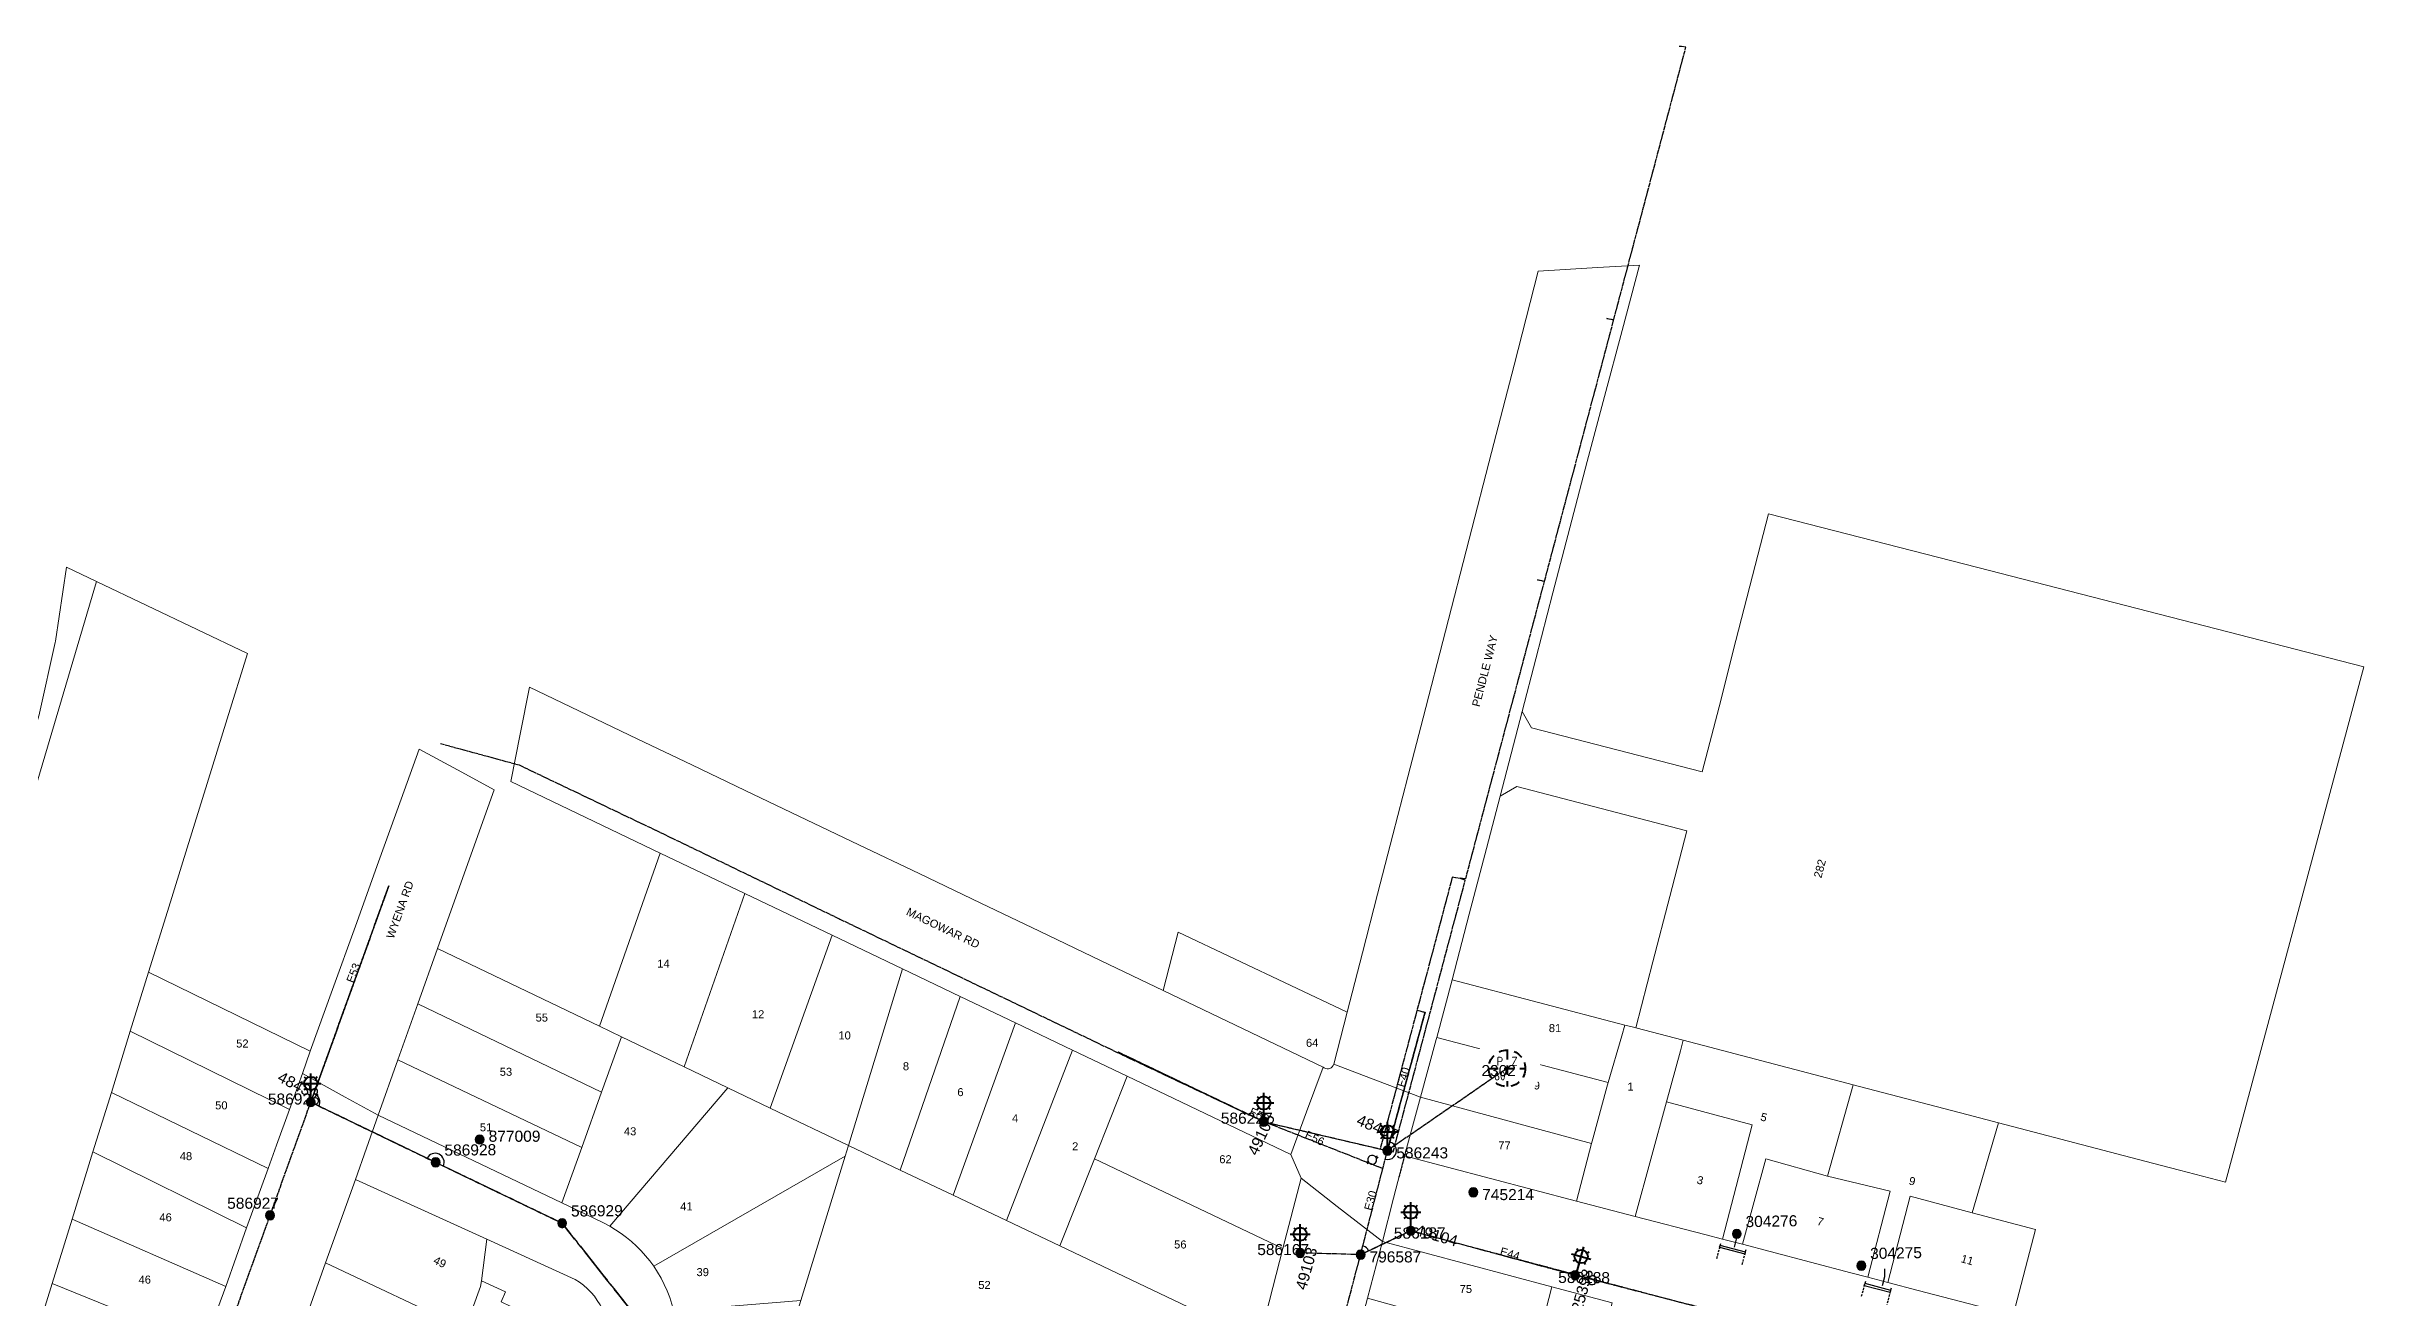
# Model space of a CAD drawing. Header units: metres. Extents: x 309867 to 310865, y 6256930 to 6257690.
# Drawn here: x 310333 to 310854, y 6257409 to 6257690 of the extents above; entities that cross this region are included whole.
import ezdxf
from ezdxf.enums import TextEntityAlignment as Align

# ---------------------------------------------------------------- set-up
doc = ezdxf.new("R2010")
doc.units = ezdxf.units.M
for name, pattern in [('Cable Exist OH', [1, 1, 0]), ('Dash', [5, 3, -2]), ('DASHED', [0.75, 0.5, -0.25])]:
    doc.linetypes.add(name, pattern=pattern)
doc.layers.get('0').update_dxf_attribs({"color": 6})
for name, color, linetype, lineweight in [('Cadastre Buildings_SP_EXT', 9, 'Continuous', 5), ('Cadastre Land Parcels_SP_EXT', 9, 'Continuous', 5), ('Cadastre Roads_SP_EXT', 9, 'Continuous', 5)]:
    doc.layers.add(name, color=color, linetype=linetype, lineweight=lineweight)
for name, color, linetype in [('Duct_SP_EXT', 7, 'Continuous'), ('Equip_SL_EXT', 7, 'Continuous'), ('Equip_SP_LV_EXT', 7, 'Continuous'), ('Equip_SP_SL_EXT', 7, 'Continuous'), ('Mains_HV_EXT', 7, 'Continuous'), ('Mains_LV_EXT', 7, 'Continuous'), ('Mains_SL_EXT', 7, 'Continuous'), ('SupportsOH_SP_TR_HV_LV_SL_EXT', 7, 'Continuous')]:
    doc.layers.add(name, color=color, linetype=linetype)
doc.layers.add('UNKNOWN_FEATURES', color=1, linetype='DASHED', plot=False)
doc.styles.add('iecARIAL', font='arial.ttf', dxfattribs={"height": 2})
doc.styles.add('IESYMBOL1', font='isocp.shx')
doc.styles.add('POLE_LABEL', font='arial.ttf')
doc.styles.add('SLCP_LABEL', font='arial.ttf', dxfattribs={"height": 3.5})
doc.styles.get("Standard").update_dxf_attribs({"font": 'arial.ttf'})

# ---------------------------------------------------------------- blocks, each defined once
blk = doc.blocks.new('LV_OH_LINKS_OPEN_EXT')
for p, q in [((-0.17, 4.97), (-0.17, 5.46)), ((0.17, 4.97), (0.17, 5.46)), ((-0.17, 3), (-0.17, 2.5)), ((0.17, 3), (0.17, 2.5))]:
    blk.add_line(p, q)
blk.add_lwpolyline([(0, 2.99, 1), (0, 4.98, 1)], format="xyb", close=True)
at = {"flags": 9}
for tag, p in [('ACTUAL_STATUS', (0, 0)), ('CONSTRUCTED_VOLTAGE', (0, -0.2)), ('OPERATING_VOLTAGE', (0, -0.6)), ('ORIENTATION', (0, -0.8)), ('OWNED_BY', (0, -1)), ('STATE', (0, -1.2)), ('SWITCH_TYPE', (0, -1.4)), ('NO_PHASES', (0, -0.4)), ('USAGE', (0, -1.6)), ('LEGEND', (0, -1.8)), ('NOTES', (0, -2))]:
    blk.add_attdef(tag, text='', height=0.2, dxfattribs=at).set_placement(p, align=Align.MIDDLE_LEFT)
at = {"flags": 1}
blk.add_attdef('Z', (0, 0), '', height=0.2, dxfattribs=at)
blk = doc.blocks.new('SL_LANTERN_EXT')
at = {"lineweight": 40}
for p, q in [((-1.46, 5.68), (-1.06, 5.28)), ((0, 1.97), (0, 6.47)), ((1.46, 5.68), (1.06, 5.28)), ((-2.25, 4.22), (2.25, 4.22)), ((-1.46, 2.76), (-1.06, 3.16)), ((0, 0), (0, 2.72)), ((1.46, 2.76), (1.06, 3.16))]:
    blk.add_line(p, q, dxfattribs=at)
blk.add_circle((0, 4.22), 1.5, dxfattribs=at)
at = {"style": 'iecARIAL', "flags": 8}
blk.add_attdef('ASSET_NUM', (1.5, 1.5), '', height=2.5, dxfattribs=at)
for tag, p, height, flags in [('OPERATING_VOLTAGE', (0.98, -1.65), 0.2, 9), ('ORIENTATION', (0.98, -1.85), 0.2, 9), ('OWNED_BY', (0.98, -2.05), 0.2, 9), ('STATE', (0.98, -2.25), 0.2, 9), ('CONSTRUCTED_VOLTAGE', (0.98, -0.65), 0.2, 9), ('CONTROL_TYPE', (0.98, -0.85), 0.2, 9), ('LANTERN_PURPOSE', (0.98, -1.05), 0.2, 9), ('LANTERN_TYPE', (0.98, -1.25), 0.2, 9), ('NO_PHASES', (0.98, -1.45), 0.2, 9), ('USAGE', (0.98, -2.45), 0.2, 9), ('CEXIST', (0.98, -2.65), 0.2, 9), ('CNEW', (0.98, -2.85), 0.2, 9), ('CNUMBER', (0.98, -3.05), 0.2, 9), ('CREMOVE', (0.98, -3.25), 0.2, 9), ('CREPLACE', (0.98, -3.45), 0.2, 9), ('LKINGHEIGHT', (0.98, -3.65), 0.2, 9), ('LBRACKET', (0.98, -3.85), 0.2, 9), ('LBRACKETVOCAB', (0.98, -4.05), 0.2, 9), ('LCATEGORY', (0.98, -4.25), 0.2, 9), ('LCHARGE1', (0.98, -4.45), 0.2, 9), ('LCHARGE1PERCENT', (0.98, -4.65), 0.2, 9), ('LCHARGE2', (0.98, -4.85), 0.2, 9), ('LCHARGE2PERCENT', (0.98, -5.05), 0.2, 9), ('LCHARGE3', (0.98, -5.25), 0.2, 9), ('LNUMBER', (2.18, -3.25), 2.5, 8), ('STREETNAME', (0.98, -9.25), 0.2, 9), ('SUBURB', (0.98, -9.45), 0.2, 1), ('LCHARGE3PERCENT', (0.98, -5.45), 0.2, 9), ('LEXIST', (0.98, -5.65), 0.2, 9), ('LLAMP', (0.98, -5.85), 0.2, 9), ('LLAMPVOCAB', (0.98, -6.05), 0.2, 9), ('LMAST', (0.98, -6.25), 0.2, 9), ('LMASTVOCAB', (0.98, -6.45), 0.2, 9), ('LNEW', (0.98, -6.65), 0.2, 9), ('LANTNUMBER', (0.98, -6.85), 0.2, 9), ('LOUTREACH', (0.98, -7.25), 0.2, 9), ('LOUTREACHVOCAB', (0.98, -7.45), 0.2, 9), ('LRATECODE', (0.98, -7.65), 0.2, 9), ('LREMOVE', (0.98, -7.85), 0.2, 9), ('LREPLACE', (0.98, -8.05), 0.2, 9), ('LTYPE', (0.98, -8.25), 0.2, 9), ('LTYPEVOCAB', (0.98, -8.45), 0.2, 9), ('LEGEND', (0.98, -8.65), 0.2, 9), ('LOCATION', (0.98, -8.85), 0.2, 9), ('NOTES', (0.98, -9.05), 0.2, 9)]:
    blk.add_attdef(tag, p, '', height=height, dxfattribs=dict(flags=flags))
blk = doc.blocks.new('POLE_EXT')
blk.add_hatch(color=256).paths.add_polyline_path([(-1, 0, 1), (1, 0, 1)])
blk.add_lwpolyline([(-1, 0, 1), (1, 0, 1)], format="xyb", close=True)
for tag, height, flags, p in [('pNumber', 2.5, 8, (-17.84, 2.07)), ('OWNED_BY', 0.2, 9, (1.35, -0.4)), ('SPECIAL_USE', 0.2, 9, (1.35, -0.8)), ('STATE', 0.2, 9, (1.35, -1)), ('cLV', 0.2, 9, (1.35, -1.4)), ('hDepth', 0.2, 9, (1.35, -1.6)), ('hDia', 0.2, 9, (1.35, -1.8)), ('cHV', 0.2, 9, (1.35, -2)), ('cLinedev', 0.2, 9, (1.35, -3.4)), ('pExisting', 0.2, 9, (1.35, -3.8)), ('pFooting', 0.2, 9, (1.35, -4.4)), ('pNew', 0.2, 9, (1.35, -4.6)), ('pRelocate', 0.2, 9, (1.35, -5)), ('pRemove', 0.2, 9, (1.35, -5.2)), ('PARENT', 0.2, 9, (1.35, -0.6)), ('USAGE', 0.2, 9, (1.35, -1.2)), ('LBRACKET', 0.2, 9, (1.35, -2.2)), ('LExisting', 0.2, 9, (1.35, -2.4)), ('LANTNUMBER', 0.2, 9, (1.35, -2.6)), ('LOther', 0.2, 9, (1.35, -2.8)), ('LRemove', 0.2, 9, (1.35, -3)), ('LEGEND', 0.2, 9, (1.35, -3.2)), ('LOCATION', 0.2, 9, (1.35, -3.6)), ('PFNUMBER', 0.2, 9, (1.35, -4)), ('NEWPFNUMBER', 0.2, 9, (1.35, -4.2)), ('pReplace', 0.2, 9, (1.35, -5.4)), ('pStay', 0.2, 9, (1.35, -5.6)), ('pType', 0.2, 9, (1.35, -5.8)), ('cspan', 0.2, 9, (1.35, -6)), ('STREETNAME', 0.2, 9, (1.35, -6.2)), ('SUBURB', 0.2, 9, (1.35, -6.4)), ('OPERATED_BY', 0.2, 9, (1.36, -7.01)), ('NOTES', 0.2, 9, (1.35, -6.6)), ('MAINTAINED_BY', 0.2, 9, (1.36, -6.81))]:
    blk.add_attdef(tag, text='', height=height, dxfattribs=dict(flags=flags)).set_placement(p, align=Align.MIDDLE_LEFT)
at = {"style": 'POLE_LABEL'}
for tag, height, flags, p in [('STRUCTURE_PLANT_NUMBER', 0.2, 9, (1.35, 0.03)), ('ASSET_NUM', 2.5, 8, (2, 2)), ('STREET_CODE', 0.2, 9, (1.35, -0.2))]:
    blk.add_attdef(tag, text='', height=height, dxfattribs=dict(at, flags=flags)).set_placement(p, align=Align.MIDDLE_LEFT)
at = {"flags": 1}
blk.add_attdef('Z', (1.35, -7.33), '', height=0.2, dxfattribs=at)
blk = doc.blocks.new('SLCP_ZELL_EXT')
blk.add_wipeout([(-0.24, 7.5), (-0.71, 7.47), (-1.17, 7.41), (-1.64, 7.32), (-2.09, 7.21), (-2.54, 7.06), (-2.98, 6.89), (-3.41, 6.69), (-3.82, 6.46), (-4.22, 6.21), (-4.6, 5.93), (-4.96, 5.63), (-5.31, 5.31), (-5.63, 4.96), (-5.93, 4.6), (-6.21, 4.22), (-6.46, 3.82), (-6.69, 3.41), (-6.89, 2.98), (-7.06, 2.54), (-7.21, 2.09), (-7.32, 1.64), (-7.41, 1.17), (-7.47, 0.71), (-7.5, 0.24), (-7.5, -0.24), (-7.47, -0.71), (-7.41, -1.17), (-7.32, -1.64), (-7.21, -2.09), (-7.06, -2.54), (-6.89, -2.98), (-6.69, -3.41), (-6.46, -3.82), (-6.21, -4.22), (-5.93, -4.6), (-5.63, -4.96), (-5.31, -5.31), (-4.96, -5.63), (-4.6, -5.93), (-4.22, -6.21), (-3.82, -6.46), (-3.41, -6.69), (-2.98, -6.89), (-2.54, -7.06), (-2.09, -7.21), (-1.64, -7.32), (-1.17, -7.41), (-0.71, -7.47), (-0.24, -7.5), (0.24, -7.5), (0.71, -7.47), (1.17, -7.41), (1.64, -7.32), (2.09, -7.21), (2.54, -7.06), (2.98, -6.89), (3.41, -6.69), (3.82, -6.46), (4.22, -6.21), (4.6, -5.93), (4.96, -5.63), (5.31, -5.31), (5.63, -4.96), (5.93, -4.6), (6.21, -4.22), (6.46, -3.82), (6.69, -3.41), (6.89, -2.98), (7.06, -2.54), (7.21, -2.09), (7.32, -1.64), (7.41, -1.17), (7.47, -0.71), (7.5, -0.24), (7.5, 0.24), (7.47, 0.71), (7.41, 1.17), (7.32, 1.64), (7.21, 2.09), (7.06, 2.54), (6.89, 2.98), (6.69, 3.41), (6.46, 3.82), (6.21, 4.22), (5.93, 4.6), (5.63, 4.96), (5.31, 5.31), (4.96, 5.63), (4.6, 5.93), (4.22, 6.21), (3.82, 6.46), (3.41, 6.69), (2.98, 6.89), (2.54, 7.06), (2.09, 7.21), (1.64, 7.32), (1.17, 7.41), (0.71, 7.47), (0.24, 7.5)])
at = {"linetype": 'Dash', "lineweight": 40, "ltscale": 0.7}
for p, q in [((-4.11, 0), (4.11, 0)), ((0, 4.11), (0, -4.11))]:
    blk.add_line(p, q, dxfattribs=at)
blk.add_circle((0, 0), 4.11, dxfattribs=at)
at = {"lineweight": 40, "style": 'IESYMBOL1'}
for s, p in [('P', (-1.6, 0)), ('Z', (1.7, 0)), ('60', (-1.61, -3.31))]:
    blk.add_text(s, height=2, dxfattribs=at).set_placement(p, align=Align.BOTTOM_CENTER)
at = {"flags": 1}
blk.add_attdef('Z', (0, 0), '', height=0.2, dxfattribs=at)
at = {"style": 'SLCP_LABEL'}
for tag, height, flags, p in [('ASSET_NUM', 2.5, 8, (2, 2)), ('STREET_CODE', 0.2, 9, (0, -0.2))]:
    blk.add_attdef(tag, text='', height=height, dxfattribs=dict(at, flags=flags)).set_placement(p, align=Align.MIDDLE_LEFT)
at = {"flags": 9}
for tag, p in [('CONSTRUCTED_VOLTAGE', (0, -0.4)), ('CONTROL_TYPE', (0, -0.6)), ('OPERATING_VOLTAGE', (0, -1)), ('ORIENTATION', (0, -1.2)), ('OWNED_BY', (0, -1.4)), ('STATE', (0, -2)), ('NO_PHASES', (0, -0.8)), ('USAGE', (0, -1.6)), ('LOCATION', (0, -1.8)), ('NOTES', (0, -2.2))]:
    blk.add_attdef(tag, text='', height=0.2, dxfattribs=at).set_placement(p, align=Align.MIDDLE_LEFT)

msp = doc.modelspace()

# ---------------------------------------------------------------- linework, layer by layer
at = {"layer": 'Cadastre Buildings_SP_EXT', "linetype": 'Continuous'}
msp.add_lwpolyline([(310297.62, 6257414.15), (310303.74, 6257411.22), (310329.69, 6257398.8), (310333.83, 6257412.13), (310338.33, 6257426.63), (310343, 6257441.76), (310347.15, 6257455.11), (310351.41, 6257468.88), (310355.53, 6257482.15), (310359.76, 6257495.85), (310364.2, 6257510.16), (310368.68, 6257524.63), (310373.19, 6257539.18), (310377.8, 6257553.91), (310343.84, 6257570.06), (310297.62, 6257414.15)], close=True, dxfattribs=at)
at = {"layer": 'Cadastre Land Parcels_SP_EXT', "linetype": 'Continuous'}
for points in [[(310767.05, 6257573.2), (310719.97, 6257585.32), (310716.37, 6257571.36), (310712.65, 6257556.77), (310708.84, 6257541.88), (310705.03, 6257527.22), (310666.63, 6257537.17), (310664.55, 6257540.85), (310659.6, 6257521.76), (310663.35, 6257523.94), (310701.57, 6257513.96), (310697.79, 6257499.18), (310693.96, 6257484.49), (310690.15, 6257469.65), (310700.8, 6257466.86), (310739.04, 6257456.86), (310764.57, 6257450.14), (310771.68, 6257448.27), (310795.18, 6257442.13), (310804.61, 6257439.66), (310812.44, 6257437.62), (310822.8, 6257434.96), (310853.86, 6257550.91), (310767.05, 6257573.2)], [(310293.65, 6257433.37), (310297.62, 6257414.15), (310343.84, 6257570.06), (310337.04, 6257573.3), (310334.58, 6257556.63), (310334.49, 6257556.32), (310330.99, 6257540.45), (310330.91, 6257540.04), (310326.09, 6257524.54), (310318.77, 6257510.91), (310314.07, 6257495.1), (310310, 6257479.2), (310309.31, 6257461.71), (310300.71, 6257447.93), (310300.49, 6257447.52), (310293.65, 6257433.37)], [(310489.64, 6257499.89), (310470.63, 6257508.98), (310464.61, 6257491.83), (310456.94, 6257470.02), (310461.95, 6257467.63), (310476.04, 6257460.88), (310489.64, 6257499.89)], [(310509.34, 6257490.49), (310489.64, 6257499.89), (310476.04, 6257460.88), (310485.86, 6257456.17), (310495.36, 6257451.61), (310509.34, 6257490.49)], [(310525.15, 6257482.9), (310509.34, 6257490.49), (310495.36, 6257451.61), (310512.97, 6257443.19), (310525.15, 6257482.9)], [(310625.16, 6257473.16), (310587.17, 6257491.16), (310583.81, 6257478.07), (310619.75, 6257460.84), (310620.01, 6257460.64), (310620.32, 6257460.5), (310620.64, 6257460.44), (310620.97, 6257460.45), (310621.29, 6257460.54), (310621.58, 6257460.69), (310621.82, 6257460.91), (310622.01, 6257461.18), (310622.15, 6257461.49), (310625.16, 6257473.16)], [(310456.94, 6257470.02), (310420.54, 6257487.47), (310416.09, 6257475.03), (310457.44, 6257455.21), (310461.95, 6257467.63), (310456.94, 6257470.02)], [(310390.12, 6257459.4), (310391.91, 6257464.39), (310355.53, 6257482.15), (310351.41, 6257468.88), (310387.2, 6257451.32), (310390.12, 6257459.4)], [(310524.65, 6257437.65), (310538.12, 6257476.74), (310525.15, 6257482.9), (310512.97, 6257443.19), (310524.65, 6257437.65)], [(310687.66, 6257470.29), (310648.81, 6257480.44), (310645.32, 6257467.49), (310683.92, 6257457.39), (310686.98, 6257467.89), (310687.66, 6257470.29)], [(310457.44, 6257455.21), (310416.09, 6257475.03), (310411.62, 6257462.49), (310452.97, 6257442.75), (310457.44, 6257455.21)], [(310536.57, 6257431.98), (310550.58, 6257470.78), (310538.12, 6257476.74), (310524.65, 6257437.65), (310536.57, 6257431.98)], [(310387.2, 6257451.32), (310351.41, 6257468.88), (310347.15, 6257455.11), (310382.42, 6257438.04), (310384.31, 6257443.28), (310387.2, 6257451.32)], [(310548.56, 6257426.28), (310563.38, 6257464.64), (310550.58, 6257470.78), (310536.57, 6257431.98), (310548.56, 6257426.28)], [(310690.15, 6257469.65), (310689.31, 6257469.86), (310687.66, 6257470.29), (310686.98, 6257467.89), (310683.92, 6257457.39), (310683.6, 6257456.28), (310680.45, 6257444.69), (310680.18, 6257443.65), (310676.77, 6257430.69), (310689.94, 6257427.24), (310697, 6257453.01), (310700.15, 6257464.52), (310700.8, 6257466.86), (310690.15, 6257469.65)], [(310459.3, 6257425.02), (310485.86, 6257456.17), (310476.04, 6257460.88), (310461.95, 6257467.63), (310457.44, 6257455.21), (310452.97, 6257442.75), (310448.46, 6257430.28), (310457.7, 6257425.86), (310459.3, 6257425.02)], [(310560.51, 6257420.6), (310568.31, 6257440.21), (310575.69, 6257458.79), (310563.38, 6257464.64), (310548.56, 6257426.28), (310560.51, 6257420.6)], [(310683.92, 6257457.39), (310645.32, 6257467.49), (310645.2, 6257467.02), (310641.67, 6257454.08), (310680.18, 6257443.65), (310680.45, 6257444.69), (310683.6, 6257456.28), (310683.92, 6257457.39)], [(310739.04, 6257456.86), (310700.8, 6257466.86), (310700.15, 6257464.52), (310697, 6257453.01), (310716.27, 6257447.83), (310709.64, 6257422.1), (310714.12, 6257420.96), (310719.33, 6257440.2), (310733.22, 6257436.26), (310739.04, 6257456.86)], [(310452.97, 6257442.75), (310411.62, 6257462.49), (310407.15, 6257449.99), (310448.46, 6257430.28), (310452.97, 6257442.75)], [(310614.79, 6257435.82), (310612.49, 6257441.19), (310575.69, 6257458.79), (310568.31, 6257440.21), (310610.73, 6257420.01), (310614.79, 6257435.82)], [(310382.42, 6257438.04), (310347.15, 6257455.11), (310343, 6257441.76), (310377.58, 6257424.63), (310382.42, 6257438.04)], [(310495.36, 6257451.61), (310485.86, 6257456.17), (310459.3, 6257425.02), (310460.58, 6257424.25), (310461.83, 6257423.42), (310463.03, 6257422.52), (310464.19, 6257421.57), (310465.29, 6257420.56), (310466.35, 6257419.5), (310467.35, 6257418.38), (310468.29, 6257417.22), (310469.17, 6257416.01), (310512.23, 6257440.79), (310512.97, 6257443.19), (310495.36, 6257451.61)], [(310680.18, 6257443.65), (310641.67, 6257454.08), (310638.06, 6257440.85), (310676.77, 6257430.69), (310680.18, 6257443.65)], [(310709.64, 6257422.1), (310716.27, 6257447.83), (310697, 6257453.01), (310689.94, 6257427.24), (310705.63, 6257423.16), (310709.64, 6257422.1)], [(310771.68, 6257448.27), (310764.57, 6257450.14), (310739.04, 6257456.86), (310733.22, 6257436.26), (310747.37, 6257432.9), (310742.33, 6257413.54), (310746.8, 6257412.39), (310751.81, 6257431.79), (310765.75, 6257428.07), (310771.68, 6257448.27)], [(310524.65, 6257437.65), (310512.97, 6257443.19), (310512.23, 6257440.79), (310502.25, 6257408.28), (310501.26, 6257405.06), (310503.48, 6257403.99), (310533.45, 6257389.68), (310545.49, 6257383.93), (310549.42, 6257398.56), (310565.86, 6257390.68), (310569.9, 6257405.1), (310602.93, 6257389.55), (310605.39, 6257399.26), (310560.51, 6257420.6), (310548.56, 6257426.28), (310536.57, 6257431.98), (310524.65, 6257437.65)], [(310377.58, 6257424.63), (310343, 6257441.76), (310338.33, 6257426.63), (310372.87, 6257411.49), (310377.58, 6257424.63)], [(310502.25, 6257408.28), (310512.23, 6257440.79), (310469.17, 6257416.01), (310470.03, 6257414.69), (310470.83, 6257413.32), (310471.54, 6257411.92), (310472.19, 6257410.48), (310472.76, 6257409.01), (310473.25, 6257407.52), (310473.66, 6257405.99), (310502.25, 6257408.28)], [(310610.73, 6257420.01), (310568.31, 6257440.21), (310560.51, 6257420.6), (310605.39, 6257399.26), (310610.73, 6257420.01)], [(310742.33, 6257413.54), (310747.37, 6257432.9), (310733.22, 6257436.26), (310719.33, 6257440.2), (310714.12, 6257420.96), (310720.33, 6257419.32), (310738.5, 6257414.55), (310742.33, 6257413.54)], [(310430.4, 6257412.77), (310431.65, 6257422.08), (310402.09, 6257435.51), (310395.35, 6257416.78), (310426.73, 6257401.92), (310430.23, 6257411.48), (310430.4, 6257412.77)], [(310765.75, 6257428.07), (310751.81, 6257431.79), (310746.8, 6257412.39), (310753.6, 6257410.6), (310768.67, 6257406.66), (310775.04, 6257404.99), (310780.06, 6257424.28), (310765.75, 6257428.07)], [(310372.87, 6257411.49), (310338.33, 6257426.63), (310333.83, 6257412.13), (310368.06, 6257398.23), (310372.87, 6257411.49)], [(310458.77, 6257396.5), (310458.93, 6257397.35), (310459.06, 6257398.49), (310459.11, 6257399.64), (310459.07, 6257400.79), (310458.94, 6257401.94), (310458.73, 6257403.07), (310458.44, 6257404.18), (310458.07, 6257405.27), (310457.61, 6257406.33), (310457.09, 6257407.35), (310456.48, 6257408.33), (310455.81, 6257409.27), (310455.07, 6257410.15), (310454.26, 6257410.97), (310453.4, 6257411.73), (310452.48, 6257412.43), (310451.51, 6257413.05), (310431.65, 6257422.08), (310430.4, 6257412.77), (310435.86, 6257410.29), (310434.82, 6257408.01), (310458.77, 6257396.5)], [(310671.22, 6257411.37), (310633.11, 6257421.56), (310629.76, 6257408.85), (310667.84, 6257398.27), (310671.22, 6257411.37)], [(310426.73, 6257401.92), (310395.35, 6257416.78), (310390.43, 6257403.05), (310424.7, 6257386.74), (310429.77, 6257400.45), (310426.73, 6257401.92)], [(310368.06, 6257398.23), (310333.83, 6257412.13), (310329.69, 6257398.8), (310362.64, 6257383.11), (310368.06, 6257398.23)], [(310458.77, 6257396.5), (310434.82, 6257408.01), (310435.86, 6257410.29), (310430.4, 6257412.77), (310430.23, 6257411.48), (310426.73, 6257401.92), (310429.77, 6257400.45), (310455.93, 6257388.06), (310458.49, 6257395.19), (310458.73, 6257396.23), (310458.77, 6257396.5)], [(310684.78, 6257407.8), (310671.22, 6257411.37), (310667.84, 6257398.27), (310664.77, 6257386.25), (310664.49, 6257385.23), (310660.85, 6257372.34), (310674.49, 6257368.71), (310684.78, 6257407.8)]]:
    msp.add_lwpolyline(points, close=True, dxfattribs=at)
at = {"layer": 'Cadastre Roads_SP_EXT', "linetype": 'Continuous'}
for points in [[(310687.04, 6257626.57), (310690.96, 6257641.26), (310681.49, 6257640.68), (310668.18, 6257639.87), (310662.71, 6257618.76), (310657.66, 6257599.1), (310652.64, 6257579.63), (310647.28, 6257558.93), (310642.26, 6257539.43), (310638.83, 6257526.1), (310635.44, 6257513.05), (310632, 6257499.74), (310628.62, 6257486.5), (310625.16, 6257473.16), (310622.15, 6257461.49), (310630.44, 6257458.34), (310641.67, 6257454.08), (310645.2, 6257467.02), (310645.32, 6257467.49), (310648.81, 6257480.44), (310652.64, 6257495.21), (310656.53, 6257510), (310659.6, 6257521.76), (310664.55, 6257540.85), (310667.61, 6257552.7), (310671.42, 6257567.49), (310675.24, 6257582.18), (310679.18, 6257597.05), (310683.09, 6257611.7), (310687.04, 6257626.57)], [(310465.45, 6257534.69), (310441.22, 6257546.28), (310439.16, 6257535.76), (310437.06, 6257525.04), (310470.63, 6257508.98), (310489.64, 6257499.89), (310509.34, 6257490.49), (310525.15, 6257482.9), (310538.12, 6257476.74), (310550.58, 6257470.78), (310563.38, 6257464.64), (310575.69, 6257458.79), (310612.49, 6257441.19), (310616.02, 6257450.74), (310619.75, 6257460.84), (310583.81, 6257478.07), (310569.83, 6257484.76), (310555.95, 6257491.4), (310542.77, 6257497.71), (310528.86, 6257504.36), (310515.3, 6257510.85), (310501.85, 6257517.28), (310489.72, 6257523.08), (310477.77, 6257528.8), (310465.45, 6257534.69)], [(310433.28, 6257523.21), (310426, 6257527.17), (310416.42, 6257532.36), (310412.36, 6257521.11), (310407.26, 6257506.97), (310402.07, 6257492.56), (310396.92, 6257478.26), (310391.91, 6257464.39), (310390.12, 6257459.4), (310399.78, 6257454.06), (310407.15, 6257449.99), (310411.62, 6257462.49), (310416.09, 6257475.03), (310420.54, 6257487.47), (310428.12, 6257508.73), (310433.28, 6257523.21)], [(310633.11, 6257421.56), (310622.92, 6257429.49), (310614.79, 6257435.82), (310610.73, 6257420.01), (310605.39, 6257399.26), (310602.93, 6257389.55), (310599.12, 6257374.8), (310595.38, 6257360.24), (310591.32, 6257344.43), (310590.31, 6257340.48), (310599.83, 6257342.58), (310613.08, 6257345.5), (310615.81, 6257355.84), (310615.97, 6257356.46), (310619.13, 6257368.64), (310622.79, 6257382.33), (310626.24, 6257395.46), (310629.76, 6257408.85), (310633.11, 6257421.56)]]:
    msp.add_lwpolyline(points, close=True, dxfattribs=at)
for points in [[(310473.25, 6257407.52), (310472.76, 6257409.01), (310472.19, 6257410.48), (310471.54, 6257411.92), (310470.83, 6257413.32), (310470.03, 6257414.69), (310469.17, 6257416.01), (310468.29, 6257417.22), (310467.35, 6257418.38), (310466.35, 6257419.5), (310465.29, 6257420.56), (310464.19, 6257421.57), (310463.03, 6257422.52), (310461.83, 6257423.42), (310460.58, 6257424.25), (310459.3, 6257425.02), (310457.7, 6257425.86), (310448.46, 6257430.28), (310448.46, 6257430.28), (310407.15, 6257449.99), (310404.56, 6257442.56), (310402.09, 6257435.51), (310431.65, 6257422.08), (310451.51, 6257413.05), (310452.48, 6257412.43), (310453.4, 6257411.73), (310454.26, 6257410.97), (310455.07, 6257410.15), (310455.81, 6257409.27), (310456.48, 6257408.33)], [(310768.67, 6257406.66), (310753.6, 6257410.6), (310746.8, 6257412.39), (310742.33, 6257413.54), (310738.5, 6257414.55), (310720.33, 6257419.32), (310714.12, 6257420.96), (310709.64, 6257422.1), (310705.63, 6257423.16), (310689.94, 6257427.24), (310676.77, 6257430.69), (310638.06, 6257440.85), (310635.63, 6257431.35), (310633.11, 6257421.56), (310633.11, 6257421.56), (310671.22, 6257411.37), (310684.78, 6257407.8)]]:
    msp.add_lwpolyline(points, dxfattribs=at)
at = {"layer": 'Duct_SP_EXT'}
for p, q in [((310708.92, 6257420.3), (310708.98, 6257420.53)), ((310708.92, 6257420.3), (310714.62, 6257418.82)), ((310709.04, 6257420.76), (310708.98, 6257420.53)), ((310709.04, 6257420.76), (310714.75, 6257419.28)), ((310714.62, 6257418.82), (310714.69, 6257419.05)), ((310714.75, 6257419.28), (310714.69, 6257419.05)), ((310741.52, 6257411.71), (310741.58, 6257411.95)), ((310741.52, 6257411.71), (310747.32, 6257410.2)), ((310741.64, 6257412.18), (310741.58, 6257411.95)), ((310741.64, 6257412.18), (310747.44, 6257410.67)), ((310747.32, 6257410.2), (310747.38, 6257410.44)), ((310747.44, 6257410.67), (310747.38, 6257410.44))]:
    msp.add_line(p, q, dxfattribs=at)
at = {"layer": 'Duct_SP_EXT', "linetype": 'Continuous'}
for points in [[(310712.7, 6257423.78), (310712.76, 6257422.44), (310712.23, 6257420.31)], [(310746.03, 6257415.44), (310746.07, 6257413.66), (310745.54, 6257411.58)]]:
    msp.add_lwpolyline(points, dxfattribs=at)
at = {"layer": 'Mains_HV_EXT', "linetype": 'Cable Exist OH'}
for points in [[(310421.17, 6257533.63), (310438.88, 6257528.81), (310471.21, 6257513.35), (310511.07, 6257494.11), (310573.55, 6257464.09), (310606.4, 6257448.55), (310606.48, 6257448.52)], [(310650.62, 6257503.27), (310648.83, 6257503.54), (310640.9, 6257473.66), (310642.7, 6257473.14), (310640.87, 6257473.56), (310632.6, 6257442.41), (310634.23, 6257442.03)], [(310606.48, 6257448.52), (310634.23, 6257442.03)], [(310619.7, 6257386.35), (310628.2, 6257418.63), (310634.23, 6257442.03)]]:
    msp.add_lwpolyline(points, dxfattribs=at)
at = {"layer": 'Mains_LV_EXT', "linetype": 'Cable Exist OH'}
for points in [[(310392.02, 6257452.93), (310409.56, 6257501.57)], [(310642.7, 6257473.14), (310634.23, 6257442.03)], [(310573.56, 6257464.24), (310606.4, 6257448.55)], [(310382.86, 6257427.47), (310392.02, 6257452.93)], [(310392.02, 6257452.93), (310420.07, 6257439.4)], [(310606.4, 6257448.55), (310634.23, 6257442.03)], [(310420.07, 6257439.4), (310420.1, 6257439.39), (310448.57, 6257425.7)], [(310628.2, 6257418.63), (310634.23, 6257442.03)], [(310364.47, 6257376.38), (310382.86, 6257427.47)], [(310448.57, 6257425.7), (310470.47, 6257397.97)], [(310676.47, 6257413.98), (310639.49, 6257424), (310628.2, 6257418.63)], [(310619.7, 6257386.35), (310628.2, 6257418.63)], [(310704.07, 6257406.88), (310676.47, 6257413.98)]]:
    msp.add_lwpolyline(points, dxfattribs=at)
at = {"layer": 'Mains_LV_EXT', "linetype": 'Continuous'}
for points in [[(310393.84, 6257451.97, 0.465243), (310392.7, 6257454.81)], [(310633.74, 6257440.09, 1.010536), (310634.76, 6257443.96)], [(310421.83, 6257438.55, 0.981266), (310418.17, 6257440.32)], [(310630, 6257419.49, 0.223685), (310628.84, 6257420.53)]]:
    msp.add_lwpolyline(points, format="xyb", dxfattribs=at)
at = {"layer": 'Mains_SL_EXT', "linetype": 'Cable Exist OH'}
for points in [[(310409.56, 6257501.57), (310392.02, 6257452.93)], [(310634.23, 6257442.03), (310642.7, 6257473.14)], [(310606.4, 6257448.55), (310573.56, 6257464.24)], [(310364.47, 6257376.38), (310382.86, 6257427.47), (310392.02, 6257452.93)], [(310470.47, 6257397.97), (310448.57, 6257425.7), (310420.1, 6257439.39), (310392.02, 6257452.93)], [(310633.14, 6257438.01), (310606.4, 6257448.55)], [(310628.2, 6257418.63), (310634.23, 6257442.03)], [(310628.2, 6257418.63), (310639.49, 6257424)], [(310639.49, 6257424), (310676.66, 6257414.15)], [(310628.2, 6257418.63), (310614.6, 6257419.02)], [(310619.7, 6257386.35), (310628.2, 6257418.63)], [(310676.66, 6257414.15), (310704.01, 6257406.9), (310731.7, 6257399.46)]]:
    msp.add_lwpolyline(points, dxfattribs=at)
at = {"layer": 'UNKNOWN_FEATURES'}
for points in [[(310638.45, 6257442.27), (310636.83, 6257436.04)], [(310709.18, 6257421.1), (310708.23, 6257417.62)], [(310714.87, 6257419.74), (310713.94, 6257416.21)], [(310741.76, 6257412.59), (310740.79, 6257409.06)], [(310747.55, 6257411.09), (310746.62, 6257407.45)]]:
    msp.add_lwpolyline(points, dxfattribs=at)

# ---------------------------------------------------------------- block references
at = {"layer": 'Equip_SP_LV_EXT'}
for p, rotation in [((310634.23, 6257442.03), 121.0474138181648), ((310676.47, 6257413.98), 253.9893479398962)]:
    msp.add_blockref('LV_OH_LINKS_OPEN_EXT', p, dxfattribs=dict(at, rotation=rotation))
at = {"layer": 'Equip_SP_SL_EXT'}
ref = msp.add_blockref('SL_LANTERN_EXT', (310392.02, 6257452.93), dxfattribs=at)
ref.add_attrib('ASSET_NUM', '48430', dxfattribs={"layer": '0', "height": 2.5, "rotation": 332.7477, "style": 'iecARIAL'}).set_placement((310393.52, 6257454.43), align=Align.MIDDLE_RIGHT)
ref = msp.add_blockref('SL_LANTERN_EXT', (310606.4, 6257448.55), dxfattribs=at)
ref.add_attrib('ASSET_NUM', '49105', dxfattribs={"layer": '0', "height": 2.5, "rotation": 64.8782, "style": 'iecARIAL'}).set_placement((310607.9, 6257450.05), align=Align.MIDDLE_RIGHT)
ref = msp.add_blockref('SL_LANTERN_EXT', (310634.23, 6257442.03), dxfattribs=at)
ref.add_attrib('ASSET_NUM', '48407', dxfattribs={"layer": '0', "height": 2.5, "rotation": 337.3751, "style": 'iecARIAL'}).set_placement((310635.73, 6257443.53), align=Align.BOTTOM_RIGHT)
ref = msp.add_blockref('SL_LANTERN_EXT', (310639.49, 6257424), dxfattribs=at)
ref.add_attrib('ASSET_NUM', '49104', dxfattribs={"layer": '0', "height": 2.5, "rotation": 343.9078, "style": 'iecARIAL'}).set_placement((310640.99, 6257425.5), align=Align.TOP_LEFT)
ref = msp.add_blockref('SL_LANTERN_EXT', (310614.6, 6257419.02), dxfattribs=at)
ref.add_attrib('ASSET_NUM', '49103', dxfattribs={"layer": '0', "height": 2.5, "rotation": 74.4889, "style": 'iecARIAL'}).set_placement((310616.1, 6257420.53), align=Align.TOP_RIGHT)
ref = msp.add_blockref('SL_LANTERN_EXT', (310676.66, 6257414.15), dxfattribs=dict(at, rotation=344.0314752637723))
ref.add_attrib('ASSET_NUM', '125398', dxfattribs={"layer": '0', "height": 2.5, "rotation": 74.4496, "style": 'iecARIAL'}).set_placement((310678.16, 6257415.65), align=Align.TOP_RIGHT)
at = {"layer": 'SupportsOH_SP_TR_HV_LV_SL_EXT'}
ref = msp.add_blockref('POLE_EXT', (310392.02, 6257452.93), dxfattribs=at)
ref.add_attrib('ASSET_NUM', '586926', dxfattribs={"layer": '0', "height": 2.5, "rotation": 0.3335, "style": 'POLE_LABEL'}).set_placement((310394.02, 6257453.68), align=Align.MIDDLE_RIGHT)
ref = msp.add_blockref('POLE_EXT', (310606.4, 6257448.55), dxfattribs=at)
ref.add_attrib('ASSET_NUM', '586227', dxfattribs={"layer": '0', "height": 2.5, "rotation": 359.7799, "style": 'POLE_LABEL'}).set_placement((310608.4, 6257449.3), align=Align.MIDDLE_RIGHT)
ref = msp.add_blockref('POLE_EXT', (310420.1, 6257439.39), dxfattribs=at)
ref.add_attrib('ASSET_NUM', '586928', dxfattribs={"layer": '0', "height": 2.5, "rotation": 0.535, "style": 'POLE_LABEL'}).set_placement((310422.1, 6257440.14), align=Align.BOTTOM_LEFT)
ref = msp.add_blockref('POLE_EXT', (310430.03, 6257444.53), dxfattribs=at)
ref.add_attrib('ASSET_NUM', '877009', dxfattribs={"layer": '0', "height": 2.5, "style": 'POLE_LABEL'}).set_placement((310432.03, 6257445.28), align=Align.MIDDLE_LEFT)
ref = msp.add_blockref('POLE_EXT', (310634.23, 6257442.03), dxfattribs=at)
ref.add_attrib('ASSET_NUM', '586243', dxfattribs={"layer": '0', "height": 2.5, "style": 'POLE_LABEL'}).set_placement((310636.23, 6257442.78), align=Align.TOP_LEFT)
ref = msp.add_blockref('POLE_EXT', (310653.55, 6257432.66), dxfattribs=at)
ref.add_attrib('ASSET_NUM', '745214', dxfattribs={"layer": '0', "height": 2.5, "rotation": 359.9429, "style": 'POLE_LABEL'}).set_placement((310655.55, 6257433.41), align=Align.TOP_LEFT)
ref = msp.add_blockref('POLE_EXT', (310382.86, 6257427.47), dxfattribs=at)
ref.add_attrib('ASSET_NUM', '586927', dxfattribs={"layer": '0', "height": 2.5, "rotation": 0.1335, "style": 'POLE_LABEL'}).set_placement((310384.86, 6257428.22), align=Align.BOTTOM_RIGHT)
ref = msp.add_blockref('POLE_EXT', (310448.57, 6257425.7), dxfattribs=at)
ref.add_attrib('ASSET_NUM', '586929', dxfattribs={"layer": '0', "height": 2.5, "rotation": 0.4047, "style": 'POLE_LABEL'}).set_placement((310450.57, 6257426.45), align=Align.BOTTOM_LEFT)
ref = msp.add_blockref('POLE_EXT', (310712.83, 6257423.31), dxfattribs=at)
ref.add_attrib('ASSET_NUM', '304276', dxfattribs={"layer": '0', "height": 2.5, "rotation": 1, "style": 'POLE_LABEL'}).set_placement((310714.83, 6257424.06), align=Align.BOTTOM_LEFT)
ref = msp.add_blockref('POLE_EXT', (310639.49, 6257424), dxfattribs=at)
ref.add_attrib('ASSET_NUM', '586187', dxfattribs={"layer": '0', "height": 2.5, "rotation": 0.4115, "style": 'POLE_LABEL'}).set_placement((310641.49, 6257424.75), align=Align.TOP_CENTER)
ref = msp.add_blockref('POLE_EXT', (310614.6, 6257419.02), dxfattribs=at)
ref.add_attrib('ASSET_NUM', '586167', dxfattribs={"layer": '0', "height": 2.5, "rotation": 359.9234, "style": 'POLE_LABEL'}).set_placement((310616.6, 6257419.77), align=Align.MIDDLE_RIGHT)
ref = msp.add_blockref('POLE_EXT', (310628.2, 6257418.63), dxfattribs=at)
ref.add_attrib('ASSET_NUM', '796587', dxfattribs={"layer": '0', "height": 2.5, "style": 'POLE_LABEL'}).set_placement((310630.2, 6257419.38), align=Align.TOP_LEFT)
ref = msp.add_blockref('POLE_EXT', (310740.86, 6257416.15), dxfattribs=at)
ref.add_attrib('ASSET_NUM', '304275', dxfattribs={"layer": '0', "height": 2.5, "rotation": 1, "style": 'POLE_LABEL'}).set_placement((310742.86, 6257416.9), align=Align.BOTTOM_LEFT)
ref = msp.add_blockref('POLE_EXT', (310676.47, 6257413.98), dxfattribs=at)
ref.add_attrib('ASSET_NUM', '586188', dxfattribs={"layer": '0', "height": 2.5, "rotation": 359.71, "style": 'POLE_LABEL'}).set_placement((310678.48, 6257414.73), align=Align.TOP_CENTER)

# ---------------------------------------------------------------- texts
at = {"layer": 'Cadastre Land Parcels_SP_EXT'}
for s, rotation, p in [('282', 75.4749, (310731.85, 6257503.22)), ('5', 345.4087, (310718.02, 6257448.86)), ('3', 345.8639, (310703.7, 6257434.67)), ('9', 345.6284, (310751.4, 6257434.47)), ('7', 344.4491, (310730.74, 6257425.39)), ('49', 334.187, (310419.41, 6257416.76)), ('11', 344.3021, (310763.1, 6257416.97))]:
    msp.add_text(s, height=1.8, rotation=rotation, dxfattribs=at).set_placement(p)
for s, p in [('14', (310469.97, 6257483.21)), ('12', (310491.25, 6257471.81)), ('55', (310442.59, 6257471.07)), ('10', (310510.71, 6257467.05)), ('81', (310670.54, 6257468.7)), ('52', (310375.23, 6257465.23)), ('64', (310615.9, 6257465.39)), ('53', (310434.53, 6257458.87)), ('8', (310525.22, 6257460.12)), ('50', (310370.5, 6257451.32)), ('6', (310537.48, 6257454.29)), ('79', (310665.76, 6257455.8)), ('1', (310688.22, 6257455.54)), ('51', (310430.05, 6257446.38)), ('4', (310549.77, 6257448.42)), ('43', (310462.46, 6257445.48)), ('2', (310563.29, 6257442.1)), ('77', (310659.17, 6257442.32)), ('48', (310362.54, 6257439.89)), ('62', (310596.4, 6257439.2)), ('46', (310357.95, 6257426.13)), ('41', (310475.13, 6257428.59)), ('56', (310586.24, 6257420.02)), ('46', (310353.27, 6257412.12)), ('39', (310478.79, 6257413.8)), ('52', (310542.18, 6257410.91)), ('75', (310650.48, 6257410.01))]:
    msp.add_text(s, height=1.8, dxfattribs=at).set_placement(p)
at = {"layer": 'Cadastre Roads_SP_EXT'}
for s, rotation, p in [('PENDLE WAY', 75.4842, (310654.96, 6257541.74)), ('WYENA RD', 70.2661, (310410.64, 6257489.55)), ('MAGOWAR RD', 334.4396, (310525.81, 6257495.17))]:
    msp.add_text(s, height=1.8, rotation=rotation, dxfattribs=at).set_placement(p)
at = {"layer": 'Mains_LV_EXT'}
for s, rotation, p in [('E53', 69.0794, (310401.64, 6257479.6)), ('E40', 73.6985, (310638.08, 6257456.15)), ('E56', 334.4585, (310602.97, 6257450.19)), ('E56', 334.4585, (310615.47, 6257444.98)), ('E30', 74.6021, (310630.69, 6257428.41)), ('E44', 343.7264, (310659.4, 6257418.61))]:
    msp.add_text(s, height=1.8, rotation=rotation, dxfattribs=at).set_placement(p)

# ---------------------------------------------------------------- next in the draw order: block references
at = {"layer": 'Equip_SL_EXT'}
ref = msp.add_blockref('SLCP_ZELL_EXT', (310661.14, 6257460.54), dxfattribs=at)
ref.add_attrib('ASSET_NUM', '2302', dxfattribs={"layer": '0', "height": 2.5, "style": 'SLCP_LABEL'}).set_placement((310663.14, 6257461.29), align=Align.TOP_RIGHT)

# ---------------------------------------------------------------- next in the draw order: linework, layer by layer
at = {"layer": 'Mains_HV_EXT', "linetype": 'Cable Exist OH'}
msp.add_lwpolyline([(310634.23, 6257442.03), (310635.54, 6257441.79), (310651.75, 6257502.87), (310650.62, 6257503.27), (310650.67, 6257503.37), (310651.84, 6257503.21), (310669.56, 6257570.08), (310667.99, 6257570.45), (310669.58, 6257570.15), (310685.12, 6257628.83), (310683.61, 6257629.25), (310685.17, 6257629.05), (310701.37, 6257690.25), (310699.87, 6257690.47)], dxfattribs=at)
at = {"layer": 'Mains_SL_EXT', "linetype": 'Cable Exist OH'}
msp.add_lwpolyline([(310661.14, 6257460.54), (310634.23, 6257442.03)], dxfattribs=at)

doc.saveas('drawing.dxf')
